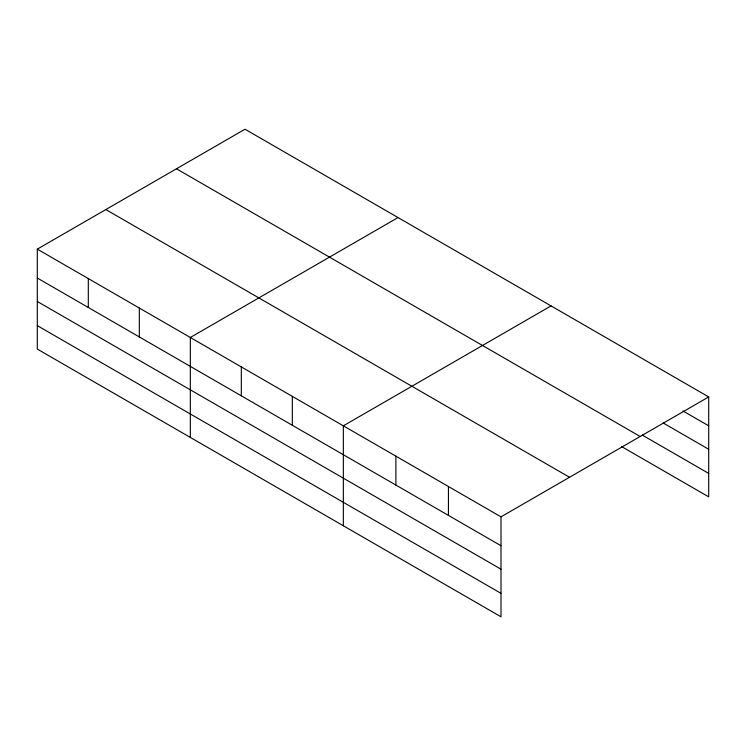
<?xml version="1.0" encoding="UTF-8"?>
<svg xmlns="http://www.w3.org/2000/svg" width="746" height="746" viewBox="0 0 746 746"><rect width="100%" height="100%" fill="white"/><g stroke="black" fill="none" stroke-linecap="round" stroke-linejoin="round"><path stroke-width="1.12" d="M621.446 446.49L708.7 496.864L708.7 396.928L245.005 129.217L37.3 249.136L37.3 349.072L500.995 616.783L500.995 516.847L37.3 249.136M398.028 217.562L190.323 337.481L190.323 437.417M551.042 305.907L343.337 425.826L343.337 525.762M500.995 516.847L708.7 396.928M682.916 410.943L708.7 425.826M663.091 422.935L708.7 449.269M642.269 435.067L708.7 473.421M176.466 168.782L640.161 436.494M105.839 209.561L569.534 477.272M37.3 278.034L500.995 545.746M37.3 301.477L500.995 569.189M37.3 325.629L500.995 593.34M448.439 486.504L448.439 515.402M395.893 456.16L395.893 485.068M292.329 396.378L292.329 425.276M241.322 366.929L241.322 395.828M139.316 308.033L139.316 336.931M88.308 278.584L88.308 307.483"/></g></svg>
